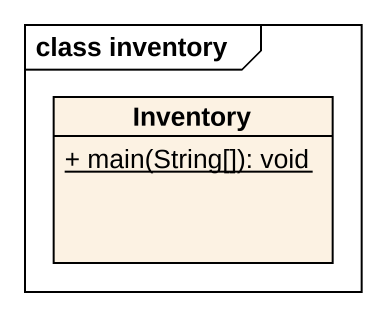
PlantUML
@startuml
mainframe class inventory
hide circle
hide empty members
skinparam classAttributeIconSize 0
class Inventory {
  {static} + main(String[]): void
}
@enduml
